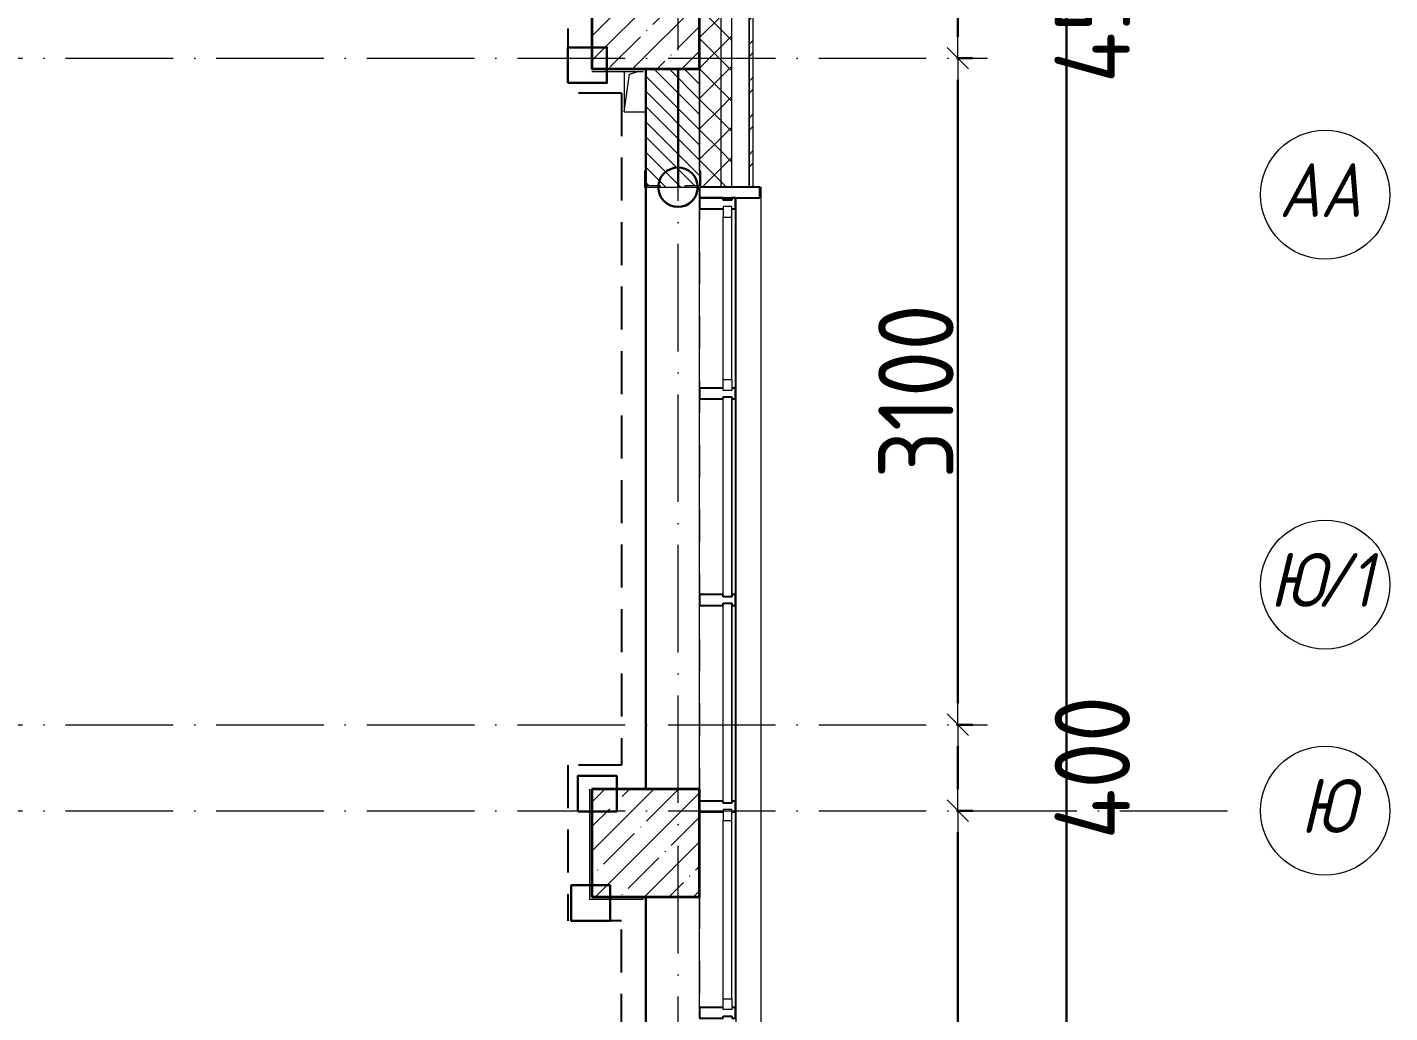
# Model space of a CAD drawing. Header units: millimetres. Extents: x -213536 to 1564669, y -45299 to 942238.
# Drawn here: x 531167 to 537500, y 468945 to 473529 of the extents above; entities that cross this region are included whole.
import ezdxf

# ---------------------------------------------------------------- set-up
doc = ezdxf.new("R2010")
doc.units = ezdxf.units.MM
for name, pattern in [('50_200_ШТРИХ_1Т_ш5_п1_п1_', [700, 500, -100, 0, -100]), ('Штрих короткий', [300, 150, -150]), ('Штриховая _2 мм - 1 мм_', [300, 200, -100])]:
    doc.linetypes.add(name, pattern=pattern)
for name, color, linetype, lineweight in [('0-1', 7, 'Continuous', 5), ('0-2', 7, 'Continuous', 9), ('2.1) ПГП окна 2.8 м', 5, 'Continuous', 30), ('3) ЖБ 4м', 3, 'Continuous', 30), ('3.1) ЖБ окна 1.2 м', 102, 'Continuous', 30), ('4) Метл уголки', 6, 'Continuous', 30), ('5) Швы', 2, 'Continuous', 30), ('Импосты витража', 7, 'Continuous', 9), ('Импосты витража-1', 7, 'Continuous', 25), ('Каркас_Импост', 7, 'Continuous', 13), ('Несущие колонны', 7, 'Continuous', 9), ('Несущие колонны-1', 7, 'Continuous', 35), ('Обобщенные модели', 7, 'Continuous', 9), ('Общие ребра', 7, 'Continuous', 9), ('Окна', 7, 'Continuous', 9), ('Оси', 7, 'Continuous', 9), ('Оси-1', 7, 'Continuous', 20), ('Оси-2', 7, '50_200_ШТРИХ_1Т_ш5_п1_п1_', 9), ('Остекление-1', 7, 'Continuous', 9), ('Перемычка-1', 7, 'Штрих короткий', 9), ('Размеры', 7, 'Continuous', 15), ('Стены', 7, 'Continuous', 9), ('Стены-1', 7, 'Continuous', 13), ('Штриховка разреза-1', 7, 'Continuous', 9)]:
    doc.layers.add(name, color=color, linetype=linetype, lineweight=lineweight)
doc.layers.add('Каркас_Импост-2', color=7, linetype='Continuous', lineweight=9, true_color=0xaaaaaa)
doc.layers.add('СТ-1_1', color=7, linetype='Штриховая _2 мм - 1 мм_', lineweight=90, true_color=0x888888)
doc.layers.get('0-2').off()
doc.styles.add('ISOCPEUR_I_1', font='isocpeui.ttf', dxfattribs={"width": 0.85, "height": 2.5})
doc.styles.add('СПДС', font='isocpeur.ttf', dxfattribs={"width": 0.9})
doc.dimstyles.new('Размера А3', dxfattribs={"dimtxt": 200, "dimasz": 100, "dimexe": 70, "dimexo": 100, "dimgap": 20, "dimtad": 1, "dimdec": 0, "dimrnd": 10, "dimzin": 0, "dimdsep": 46, "dimtxsty": 'СПДС', "dimblk": 'ARROWHEAD_6', "dimcen": 1, "dimclrd": 256, "dimclre": 256, "dimclrt": 256, "dimazin": 0, "dimtfac": 1, "dimtdec": 0, "dimtmove": 2, "dimatfit": 3, "dimfxl": 1, "dimtolj": 1, "dimtzin": 0, "dimarcsym": 0})
pattern_1 = [(45, (0, 0), (-70.71068, 70.71068), []), (135, (0, 0), (-70.71068, -70.71068), [])]

# ---------------------------------------------------------------- blocks, each defined once
blk = doc.blocks.new('Ось сетки - Круг_Ø6_00__ISO-2_5_0_9K_-16731441-АИ2_03_План отделки стен 3-го этажа _Часть 2_')
at = {"layer": 'Оси-1'}
blk.add_circle((0, 0), 3, dxfattribs=at)
blk = doc.blocks.new('ARROWHEAD_6')
at = {"color": 0, "linetype": 'Continuous'}
for p, q in [((0, 0), (-1, 0)), ((-0.5, -0.5), (0.5, 0.5))]:
    blk.add_line(p, q, dxfattribs=at)
blk = doc.blocks.new('*D4769')
at = {"layer": 'Defpoints', "color": 0, "transparency": 16777216}
for p in [(535386.8, 469885.4), (535492.9, 469885.4), (535386.8, 464385.4)]:
    blk.add_point(p, dxfattribs=at)
at = {"layer": 'Размеры', "lineweight": -2, "transparency": 16777216}
for p, q in [((535486.8, 469885.4), (535562.9, 469885.4)), ((535492.9, 464485.4), (535492.9, 469785.4)), ((535486.8, 464385.4), (535562.9, 464385.4))]:
    blk.add_line(p, q, dxfattribs=at)
at = {"layer": 'Размеры', "lineweight": -2, "transparency": 16777216, "xscale": 100, "yscale": 100, "zscale": 100}
for p, rotation in [((535492.9, 469885.4), 90), ((535492.9, 464385.4), 270)]:
    blk.add_blockref('ARROWHEAD_6', p, dxfattribs=dict(at, rotation=rotation))
at = {"layer": 'Размеры', "transparency": 16777216, "insert": (535297.9, 467135.4), "char_height": 350, "width": 2.488, "attachment_point": 5, "rotation": 90, "style": 'СПДС'}
blk.add_mtext('\\A1;5500', dxfattribs=at)
blk = doc.blocks.new('*D4770')
at = {"layer": 'Defpoints', "color": 0, "transparency": 16777216}
for p in [(535386.8, 470285.4), (535492.9, 470285.4), (535386.8, 469885.4)]:
    blk.add_point(p, dxfattribs=at)
at = {"layer": 'Размеры', "lineweight": -2, "transparency": 16777216}
for p, q in [((535486.8, 470285.4), (535562.9, 470285.4)), ((535492.9, 469985.4), (535492.9, 470185.4)), ((535486.8, 469885.4), (535562.9, 469885.4))]:
    blk.add_line(p, q, dxfattribs=at)
at = {"layer": 'Размеры', "lineweight": -2, "transparency": 16777216, "xscale": 100, "yscale": 100, "zscale": 100}
for p, rotation in [((535492.9, 470285.4), 90), ((535492.9, 469885.4), 270)]:
    blk.add_blockref('ARROWHEAD_6', p, dxfattribs=dict(at, rotation=rotation))
at = {"layer": 'Размеры', "transparency": 16777216, "insert": (536117.9, 470085.4), "char_height": 350, "width": 1.942, "attachment_point": 5, "rotation": 90, "style": 'СПДС'}
blk.add_mtext('\\A1;400', dxfattribs=at)
blk = doc.blocks.new('*D4771')
at = {"layer": 'Defpoints', "color": 0, "transparency": 16777216}
for p in [(535386.8, 473385.4), (535492.9, 473385.4), (535386.8, 470285.4)]:
    blk.add_point(p, dxfattribs=at)
at = {"layer": 'Размеры', "lineweight": -2, "transparency": 16777216}
for p, q in [((535486.8, 473385.4), (535562.9, 473385.4)), ((535492.9, 470385.4), (535492.9, 473285.4)), ((535486.8, 470285.4), (535562.9, 470285.4))]:
    blk.add_line(p, q, dxfattribs=at)
at = {"layer": 'Размеры', "lineweight": -2, "transparency": 16777216, "xscale": 100, "yscale": 100, "zscale": 100}
for p, rotation in [((535492.9, 473385.4), 90), ((535492.9, 470285.4), 270)]:
    blk.add_blockref('ARROWHEAD_6', p, dxfattribs=dict(at, rotation=rotation))
at = {"layer": 'Размеры', "transparency": 16777216, "insert": (535297.9, 471835.4), "char_height": 350, "width": 2.3, "attachment_point": 5, "rotation": 90, "style": 'СПДС'}
blk.add_mtext('\\A1;3100', dxfattribs=at)
blk = doc.blocks.new('*D4772')
at = {"layer": 'Defpoints', "color": 0, "transparency": 16777216}
for p in [(535386.8, 473835.4), (535492.9, 473835.4), (535386.8, 473385.4)]:
    blk.add_point(p, dxfattribs=at)
at = {"layer": 'Размеры', "lineweight": -2, "transparency": 16777216}
for p, q in [((535486.8, 473835.4), (535562.9, 473835.4)), ((535492.9, 473485.4), (535492.9, 473735.4)), ((535486.8, 473385.4), (535562.9, 473385.4))]:
    blk.add_line(p, q, dxfattribs=at)
at = {"layer": 'Размеры', "lineweight": -2, "transparency": 16777216, "xscale": 100, "yscale": 100, "zscale": 100}
for p, rotation in [((535492.9, 473835.4), 90), ((535492.9, 473385.4), 270)]:
    blk.add_blockref('ARROWHEAD_6', p, dxfattribs=dict(at, rotation=rotation))
at = {"layer": 'Размеры', "transparency": 16777216, "insert": (536117.9, 473610.4), "char_height": 350, "width": 1.942, "attachment_point": 5, "rotation": 90, "style": 'СПДС'}
blk.add_mtext('\\A1;450', dxfattribs=at)
blk = doc.blocks.new('*D4774')
at = {"layer": 'Defpoints', "color": 0, "transparency": 16777216}
for p in [(535630.4, 474285.4), (535998.3, 474285.4), (535892.2, 425235.4)]:
    blk.add_point(p, dxfattribs=at)
at = {"layer": 'Размеры', "lineweight": -2, "transparency": 16777216}
for p, q in [((535730.4, 474285.4), (536068.3, 474285.4)), ((535998.3, 425335.4), (535998.3, 474185.4)), ((535992.2, 425235.4), (536068.3, 425235.4))]:
    blk.add_line(p, q, dxfattribs=at)
at = {"layer": 'Размеры', "lineweight": -2, "transparency": 16777216, "xscale": 100, "yscale": 100, "zscale": 100}
for p, rotation in [((535998.3, 474285.4), 90), ((535998.3, 425235.4), 270)]:
    blk.add_blockref('ARROWHEAD_6', p, dxfattribs=dict(at, rotation=rotation))
at = {"layer": 'Размеры', "transparency": 16777216, "insert": (535803.3, 449760.4), "char_height": 350, "width": 3.186, "attachment_point": 5, "rotation": 90, "style": 'СПДС'}
blk.add_mtext('\\A1;49050', dxfattribs=at)
blk = doc.blocks.new('BSC_Колонна _Прямоугольная - 500х500-V139-АИ2_03_План отделки стен 3-го этажа _Часть 2_')
at = {"layer": 'Несущие колонны'}
h = blk.add_hatch(dxfattribs=at)
h.set_pattern_fill('FP_129', color=256, style=0, pattern_type=2)
h.set_pattern_definition([(45, (-103350, -48350), (-114.04925, 114.04925), []), (45, (-103235.95, -48350), (-114.04925, 114.04925), [201.613, -40.323, 3.353, -36.97])])
h.paths.add_polyline_path([(-229.1, -250), (250, -250), (250, 250), (-250, 250), (-250, -250)], flags=0)
at = {"layer": 'Несущие колонны-1'}
for p, q in [((250, 250), (-250, 250)), ((-250, 250), (-250, -250)), ((250, -250), (250, 250)), ((-250, -250), (250, -250))]:
    blk.add_line(p, q, dxfattribs=at)
blk = doc.blocks.new('BSC_Колонна _Прямоугольная - 500х500-V141-АИ2_03_План отделки стен 3-го этажа _Часть 2_')
at = {"layer": 'Несущие колонны'}
h = blk.add_hatch(dxfattribs=at)
h.set_pattern_fill('FP_131', color=256, style=0, pattern_type=2)
h.set_pattern_definition([(45, (-103350, -44500), (-114.04925, 114.04925), []), (45, (-103235.95, -44500), (-114.04925, 114.04925), [201.613, -40.323, 3.353, -36.97])])
h.paths.add_polyline_path([(-250, -250), (250, -250), (250, 250), (-250, 250)], flags=0)
at = {"layer": 'Несущие колонны-1'}
for p, q in [((250, 250), (-250, 250)), ((-250, 250), (-250, -250)), ((250, -250), (250, 250)), ((-250, -250), (250, -250))]:
    blk.add_line(p, q, dxfattribs=at)
blk = doc.blocks.new('Проем_Дверь_Прямоугольный - 1500х2700h_витражные проемы-27180848-АИ2_03_План отделки стен 3-го этажа _Часть 2_')
at = {"layer": 'Перемычка-1'}
for p, q in [((750, 125), (-750, 125)), ((750, -125), (-750, -125))]:
    blk.add_line(p, q, dxfattribs=at)
blk = doc.blocks.new('Проем_Дверь_Прямоугольный - 2800х2700h_витражные проемы-27180849-АИ2_03_План отделки стен 3-го этажа _Часть 2_')
at = {"layer": 'Перемычка-1'}
for p, q in [((1400, 125), (-1400, 125)), ((1400, -125), (-1400, -125))]:
    blk.add_line(p, q, dxfattribs=at)
blk = doc.blocks.new('Фахверк_СКБ_Уголок - 250_2700-27497298-АИ2_03_План отделки стен 3-го этажа _Часть 2_')
at = {"layer": 'Обобщенные модели'}
for p, q in [((200, 181), (125, 181)), ((125, 181), (125, 106)), ((131, 106), (131, 175)), ((131, 175), (200, 175)), ((200, 175), (200, 181)), ((125, 106), (131, 106)), ((131, -6), (125, -6)), ((125, -6), (125, -81)), ((131, -75), (131, -6)), ((125, -81), (200, -81)), ((200, -75), (131, -75)), ((200, -81), (200, -75))]:
    blk.add_line(p, q, dxfattribs=at)
blk = doc.blocks.new('PNS_Панель прямоугольная2 - Нр_Стекло - 40мм-28151954-АИ2_03_План отделки стен 3-го этажа _Часть 2_')
at = {"layer": 'Каркас_Импост'}
for p, q in [((-465, 0), (-465, 40)), ((-465, 40), (-415, 40)), ((-415, 40), (-415, 0)), ((465, 40), (415, 40)), ((415, 40), (415, 0)), ((465, 0), (465, 40)), ((-415, 0), (-465, 0)), ((415, 0), (465, 0))]:
    blk.add_line(p, q, dxfattribs=at)
at = {"layer": 'Каркас_Импост-2'}
for p, q in [((-415, 40), (415, 40)), ((-415, 0), (415, 0))]:
    blk.add_line(p, q, dxfattribs=at)
blk = doc.blocks.new('PNS_Панель прямоугольная1 - Нр_Стекло - 40мм-25328009-АИ2_03_План отделки стен 3-го этажа _Часть 2_')
at = {"layer": 'Остекление-1'}
for p, q in [((-455, 40), (455, 40)), ((-465, 0), (465, 0)), ((455, 0), (-455, 0))]:
    blk.add_line(p, q, dxfattribs=at)
blk = doc.blocks.new('PNS_Панель прямоугольная2 - Нр_Стекло - 40мм-28855703-АИ2_03_План отделки стен 3-го этажа _Часть 2_')
at = {"layer": 'Каркас_Импост'}
for p, q in [((-427.5, 0), (-427.5, 40)), ((-427.5, 40), (-377.5, 40)), ((-377.5, 40), (-377.5, 0)), ((427.5, 40), (377.5, 40)), ((377.5, 40), (377.5, 0)), ((427.5, 0), (427.5, 40)), ((-377.5, 0), (-427.5, 0)), ((377.5, 0), (427.5, 0))]:
    blk.add_line(p, q, dxfattribs=at)
at = {"layer": 'Каркас_Импост-2'}
for p, q in [((-377.5, 40), (377.5, 40)), ((-377.5, 0), (377.5, 0))]:
    blk.add_line(p, q, dxfattribs=at)
blk = doc.blocks.new('Прямоугольный импост - Откос НВФ_50х280 мм-V169-АИ2_03_План отделки стен 3-го этажа _Часть 2_')
at = {"layer": 'Импосты витража-1'}
for p, q in [((-50, 130), (0, 130)), ((-50, -150), (-50, 130)), ((0, 130), (0, -144)), ((0, -150), (-50, -150))]:
    blk.add_line(p, q, dxfattribs=at)
blk = doc.blocks.new('Прямоугольный импост - Импост структурный с накладкой - 150мм-V195-АИ2_03_План отделки стен 3-го этажа _Часть 2_')
at = {"layer": 'Импосты витража'}
for p, q in [((103767, 43735), (103767, 44645)), ((103600, 43735), (103600, 44250))]:
    blk.add_line(p, q, dxfattribs=at)
blk = doc.blocks.new('Прямоугольный импост - Импост структурный с накладкой - 150мм-V196-АИ2_03_План отделки стен 3-го этажа _Часть 2_')
at = {"layer": 'Импосты витража'}
for p, q in [((103600, 44750), (103600, 45605)), ((103767, 44695), (103767, 45605))]:
    blk.add_line(p, q, dxfattribs=at)
blk = doc.blocks.new('Прямоугольный импост - Импост структурный с накладкой - 150мм-28072245-АИ2_03_План отделки стен 3-го этажа _Часть 2_')
at = {"layer": 'Импосты витража'}
for p, q in [((48535, -100), (49445, -100)), ((48535, -267), (49445, -267))]:
    blk.add_line(p, q, dxfattribs=at)
blk = doc.blocks.new('Прямоугольный импост - Импост структурный с накладкой - 150мм-28072255-АИ2_03_План отделки стен 3-го этажа _Часть 2_')
at = {"layer": 'Импосты витража'}
for p, q in [((47650, -100), (48485, -100)), ((47650, -267), (48485, -267))]:
    blk.add_line(p, q, dxfattribs=at)
blk = doc.blocks.new('Прямоугольный импост - Импост структурный с накладкой - 150мм-V191-АИ2_03_План отделки стен 3-го этажа _Часть 2_')
at = {"layer": 'Импосты витража-1'}
for p, q in [((-25, 0), (-25, 17)), ((-25, 17), (25, 17)), ((-15, 0), (-25, 0)), ((-15, -40), (-15, 0)), ((25, 17), (25, 0)), ((-25, -150), (-25, -40)), ((-25, -40), (-15, -40)), ((25, -40), (25, -150)), ((25, -150), (-25, -150))]:
    blk.add_line(p, q, dxfattribs=at)
blk = doc.blocks.new('Прямоугольный импост - Импост структурный с накладкой - 150мм-V197-АИ2_03_План отделки стен 3-го этажа _Часть 2_')
at = {"layer": 'Импосты витража-1'}
for p, q in [((-25, 0), (-25, 17)), ((-25, 17), (25, 17)), ((25, 0), (15, 0)), ((15, 0), (15, -40)), ((25, 17), (25, 0)), ((-25, -150), (-25, -40)), ((15, -40), (25, -40)), ((25, -40), (25, -150))]:
    blk.add_line(p, q, dxfattribs=at)
blk = doc.blocks.new('Прямоугольный импост - Импост структурный с накладкой - 150мм-28072285-АИ2_03_План отделки стен 3-го этажа _Часть 2_')
at = {"layer": 'Импосты витража-1'}
for p, q in [((-25, 0), (-25, 17)), ((-25, 17), (25, 17)), ((-15, 0), (-25, 0)), ((-15, -40), (-15, 0)), ((25, 0), (15, 0)), ((15, 0), (15, -40)), ((25, 17), (25, 0)), ((-25, -150), (-25, -40)), ((-25, -40), (-15, -40)), ((15, -40), (25, -40)), ((25, -40), (25, -150)), ((25, -150), (-25, -150))]:
    blk.add_line(p, q, dxfattribs=at)
blk = doc.blocks.new('Прямоугольный импост - Импост структурный с накладкой - 150мм-V192-АИ2_03_План отделки стен 3-го этажа _Часть 2_')
at = {"layer": 'Импосты витража-1'}
for p, q in [((-25, 0), (-25, 17)), ((-25, 17), (25, 17)), ((25, 0), (15, 0)), ((15, 0), (15, -40)), ((25, 17), (25, 0)), ((-25, -150), (-25, -40)), ((15, -40), (25, -40)), ((25, -40), (25, -150)), ((25, -150), (-25, -150))]:
    blk.add_line(p, q, dxfattribs=at)
blk = doc.blocks.new('AR_Отверстие прямоугольное _в плите_ - AR_Отверстие прямоугольное _в плите_-V232-АИ2_03_План отделки стен 3-го этажа _Часть 2_')
at = {"layer": 'Обобщенные модели'}
for p, q in [((-50, 88), (-50, -100)), ((-50, -100), (-25, 75)), ((-25, 75), (14, 88)), ((38, 96), (50, 100)), ((-50, -100), (50, -100))]:
    blk.add_line(p, q, dxfattribs=at)
blk = doc.blocks.new('Отлив_СКБ - Отлив витража_120_НВФ-31885688-АИ2_03_План отделки стен 3-го этажа _Часть 2_')
at = {"layer": 'Окна'}
for p, q in [((4750, -2), (50, -2)), ((0, -120), (0, -113)), ((0, -120), (4800, -120)), ((4800, -113), (4800, -120))]:
    blk.add_line(p, q, dxfattribs=at)
blk = doc.blocks.new('0125-Р-ОО-Ш2-АР-о_23_10_2024_rvt-1-АИ2_03_План отделки стен 3-го этажа _Часть 2_')
at = {"layer": 'Штриховка разреза-1'}
h = blk.add_hatch(dxfattribs=at)
h.set_pattern_fill('FP_81', color=256, style=0, pattern_type=2)
h.set_pattern_definition(pattern_1)
h.paths.add_polyline_path([(103700, -200), (103700, 750), (103606, 750), (103606, 675), (103600, 675), (103600, -200)], flags=0)
h.paths.add_polyline_path([(103700, 2550), (103700, 3750), (103606, 3750), (103606, 3675), (103600, 3675), (103600, 2625), (103606, 2625), (103606, 2550)], flags=0)
h.paths.add_polyline_path([(103700, 5550), (103700, 6750), (103606, 6750), (103606, 6675), (103600, 6675), (103600, 5625), (103606, 5625), (103606, 5550)], flags=0)
h.paths.add_polyline_path([(103700, 8550), (103700, 9750), (103606, 9750), (103606, 9675), (103600, 9675), (103600, 8625), (103606, 8625), (103606, 8550)], flags=0)
h.paths.add_polyline_path([(103700, 11550), (103700, 12750), (103606, 12750), (103606, 12675), (103600, 12675), (103600, 11625), (103606, 11625), (103606, 11550)], flags=0)
h.paths.add_polyline_path([(103606, 17550), (103700, 17550), (103700, 18750), (103606, 18750), (103606, 18675), (103600, 18675), (103600, 17625), (103606, 17625), (103606, 17556)], flags=0)
h.paths.add_polyline_path([(103700, 20550), (103700, 21750), (103606, 21750), (103606, 21675), (103600, 21675), (103600, 20625), (103606, 20625), (103606, 20550)], flags=0)
h.paths.add_polyline_path([(103700, 23550), (103700, 24750), (103606, 24750), (103606, 24675), (103600, 24675), (103600, 23625), (103606, 23625), (103606, 23550)], flags=0)
h.paths.add_polyline_path([(103606, 26550), (103700, 26550), (103700, 27750), (103606, 27750), (103606, 27675), (103600, 27675), (103600, 26625), (103606, 26625), (103606, 26556)], flags=0)
h.paths.add_polyline_path([(103606, 29550), (103700, 29550), (103700, 30750), (103606, 30750), (103606, 30675), (103600, 30675), (103600, 29625), (103606, 29625), (103606, 29556)], flags=0)
h.paths.add_polyline_path([(103700, 35550), (103700, 36750), (103606, 36750), (103606, 36675), (103600, 36675), (103600, 35625), (103606, 35625), (103606, 35550)], flags=0)
h.paths.add_polyline_path([(103606, 38550), (103700, 38550), (103700, 39750), (103606, 39750), (103606, 39675), (103600, 39675), (103600, 38625), (103606, 38625), (103606, 38556)], flags=0)
h.paths.add_polyline_path([(103606, 41550), (103700, 41550), (103700, 42750), (103606, 42750), (103606, 42675), (103600, 42675), (103600, 41625), (103606, 41625), (103606, 41556)], flags=0)
h.paths.add_polyline_path([(103700, 47550), (103700, 48615), (103600, 48615), (103600, 47625), (103606, 47625), (103606, 47550)], flags=0)
h = blk.add_hatch(dxfattribs=at)
h.set_pattern_fill('FP_81', color=256, style=0, pattern_type=2)
h.set_pattern_definition(pattern_1)
h.paths.add_polyline_path([(103700, -250), (103750, -250), (103750, 750), (103700, 750), (103700, -200)], flags=0)
h.paths.add_polyline_path([(103750, 2550), (103750, 3750), (103700, 3750), (103700, 2550)], flags=0)
h.paths.add_polyline_path([(103700, 5550), (103750, 5550), (103750, 6750), (103700, 6750), (103700, 6024.8)], flags=0)
h.paths.add_polyline_path([(103700, 8550), (103750, 8550), (103750, 9750), (103700, 9750), (103700, 8797)], flags=0)
h.paths.add_polyline_path([(103750, 11550), (103750, 12750), (103700, 12750), (103700, 11550)], flags=0)
h.paths.add_polyline_path([(103700, 17550), (103750, 17550), (103750, 18750), (103700, 18750), (103700, 18037.6)], flags=0)
h.paths.add_polyline_path([(103700, 20550), (103750, 20550), (103750, 21750), (103700, 21750), (103700, 20809.8)], flags=0)
h.paths.add_polyline_path([(103700, 23550), (103750, 23550), (103750, 24750), (103700, 24750), (103700, 23581.9)], flags=0)
h.paths.add_polyline_path([(103750, 26550), (103750, 27750), (103700, 27750), (103700, 26550)], flags=0)
h.paths.add_polyline_path([(103750, 29550), (103750, 30750), (103700, 30750), (103700, 29550)], flags=0)
h.paths.add_polyline_path([(103700, 35550), (103750, 35550), (103750, 36750), (103700, 36750), (103700, 35594.7)], flags=0)
h.paths.add_polyline_path([(103700, 38550), (103750, 38550), (103750, 39750), (103700, 39750), (103700, 39291)], flags=0)
h.paths.add_polyline_path([(103750, 41550), (103750, 42750), (103700, 42750), (103700, 41550)], flags=0)
h.paths.add_polyline_path([(103750, 47550), (103750, 48615), (103700, 48615), (103700, 47550)], flags=0)
h = blk.add_hatch(dxfattribs=at)
h.set_pattern_fill('FP_80', color=256, style=0, pattern_type=2)
h.set_pattern_definition([(45, (0, 0), (-85.53659, 85.53659), []), (45, (57.02, 0), (-85.53659, 85.53659), [])])
h.paths.add_polyline_path([(103830, -350), (103850, -350), (103850, 750), (103830, 750), (103830, -330)], flags=0)
h.paths.add_polyline_path([(103850, 2550), (103850, 3750), (103830, 3750), (103830, 2550)], flags=0)
h.paths.add_polyline_path([(103850, 5550), (103850, 6750), (103830, 6750), (103830, 5550)], flags=0)
h.paths.add_polyline_path([(103850, 8550), (103850, 9750), (103830, 9750), (103830, 8550)], flags=0)
h.paths.add_polyline_path([(103830, 11550), (103850, 11550), (103850, 12750), (103830, 12750), (103830, 11569.1)], flags=0)
h.paths.add_polyline_path([(103850, 17550), (103850, 18750), (103830, 18750), (103830, 17550)], flags=0)
h.paths.add_polyline_path([(103830, 20550), (103850, 20550), (103850, 21750), (103830, 21750), (103830, 20809.8)], flags=0)
h.paths.add_polyline_path([(103850, 23550), (103850, 24750), (103830, 24750), (103830, 23550)], flags=0)
h.paths.add_polyline_path([(103850, 26550), (103850, 27750), (103830, 27750), (103830, 26550)], flags=0)
h.paths.add_polyline_path([(103830, 29550), (103850, 29550), (103850, 30750), (103830, 30750), (103830, 30050.4)], flags=0)
h.paths.add_polyline_path([(103830, 35550), (103850, 35550), (103850, 36750), (103830, 36750), (103830, 35594.7)], flags=0)
h.paths.add_polyline_path([(103830, 38550), (103850, 38550), (103850, 39750), (103830, 39750), (103830, 39291)], flags=0)
h.paths.add_polyline_path([(103830, 41550), (103850, 41550), (103850, 42750), (103830, 42750), (103830, 42063.2)], flags=0)
h.paths.add_polyline_path([(103830, 47550), (103850, 47550), (103850, 48615), (103830, 48615), (103830, 47607.5)], flags=0)
h = blk.add_hatch(dxfattribs=at)
h.set_pattern_fill('FP_1', color=256, style=0, pattern_type=2)
h.set_pattern_definition([(135, (0, 0), (-35.35534, -35.35534), [])])
h.paths.add_polyline_path([(103419, 47550), (103531, 47550), (103531, 47556), (103600, 47556), (103600, 48100), (103350, 48100), (103350, 47556), (103419, 47556)], flags=0)
at = {"layer": 'Общие ребра'}
for p, q in [((103700, 47550), (103700, 48615)), ((103750, 47550), (103750, 48615)), ((103600, 47625), (103600, 48100)), ((103600, 48100), (103600, 47625))]:
    blk.add_line(p, q, dxfattribs=at)
at = {"layer": 'Стены'}
for p, q in [((103350, 44750), (103350, 47550)), ((103350, 42750), (103350, 44250))]:
    blk.add_line(p, q, dxfattribs=at)
at = {"layer": 'Стены-1'}
for p, q in [((103830, 47550), (103830, 48615)), ((103830, 48615), (103830, 47550)), ((103850, 47550), (103850, 48615)), ((103350, 48100), (103350, 47625)), ((103419, 47550), (103531, 47550)), ((103606, 47550), (103830, 47550)), ((103830, 47550), (103850, 47550))]:
    blk.add_line(p, q, dxfattribs=at)
at = {"layer": '0-2'}
for name, p in [('BSC_Колонна _Прямоугольная - 500х500-V139-АИ2_03_План отделки стен 3-го этажа _Часть 2_', (103350, 48350)), ('AR_Отверстие прямоугольное _в плите_ - AR_Отверстие прямоугольное _в плите_-V232-АИ2_03_План отделки стен 3-го этажа _Часть 2_', (103300, 48000)), ('Прямоугольный импост - Импост структурный с накладкой - 150мм-V196-АИ2_03_План отделки стен 3-го этажа _Часть 2_', (0, 0)), ('BSC_Колонна _Прямоугольная - 500х500-V141-АИ2_03_План отделки стен 3-го этажа _Часть 2_', (103350, 44500)), ('Прямоугольный импост - Импост структурный с накладкой - 150мм-V195-АИ2_03_План отделки стен 3-го этажа _Часть 2_', (0, 0))]:
    blk.add_blockref(name, p, dxfattribs=at)
for name, p, rotation in [('Фахверк_СКБ_Уголок - 250_2700-27497298-АИ2_03_План отделки стен 3-го этажа _Часть 2_', (103525, 47425), 89.9999999999999), ('Проем_Дверь_Прямоугольный - 2800х2700h_витражные проемы-27180849-АИ2_03_План отделки стен 3-го этажа _Часть 2_', (103475, 46150), 89.99999999999993), ('Отлив_СКБ - Отлив витража_120_НВФ-31885688-АИ2_03_План отделки стен 3-го этажа _Часть 2_', (103767, 42750), 90), ('Прямоугольный импост - Импост структурный с накладкой - 150мм-28072255-АИ2_03_План отделки стен 3-го этажа _Часть 2_', (103500, -1035), 89.99999999999915), ('PNS_Панель прямоугольная2 - Нр_Стекло - 40мм-28855703-АИ2_03_План отделки стен 3-го этажа _Часть 2_', (103750, 47032.5), 89.99999999999852), ('Прямоугольный импост - Импост структурный с накладкой - 150мм-28072245-АИ2_03_План отделки стен 3-го этажа _Часть 2_', (103500, -2880), 90.00000000000037), ('PNS_Панель прямоугольная1 - Нр_Стекло - 40мм-25328009-АИ2_03_План отделки стен 3-го этажа _Часть 2_', (103750, 46110), 89.99999999999852), ('PNS_Панель прямоугольная1 - Нр_Стекло - 40мм-25328009-АИ2_03_План отделки стен 3-го этажа _Часть 2_', (103750, 45150), 89.99999999999852), ('PNS_Панель прямоугольная2 - Нр_Стекло - 40мм-28151954-АИ2_03_План отделки стен 3-го этажа _Часть 2_', (103750, 44190), 89.99999999999852), ('Проем_Дверь_Прямоугольный - 1500х2700h_витражные проемы-27180848-АИ2_03_План отделки стен 3-го этажа _Часть 2_', (103475, 43500), 89.99999999999993)]:
    blk.add_blockref(name, p, dxfattribs=dict(at, rotation=rotation))
at = {"layer": '0-2', "extrusion": (0, 0, -1), "rotation": 90.00000000000146}
for name, p in [('Прямоугольный импост - Откос НВФ_50х280 мм-V169-АИ2_03_План отделки стен 3-го этажа _Часть 2_', (-103750, 47550)), ('Прямоугольный импост - Импост структурный с накладкой - 150мм-V192-АИ2_03_План отделки стен 3-го этажа _Часть 2_', (-103750, 47475)), ('Прямоугольный импост - Импост структурный с накладкой - 150мм-V191-АИ2_03_План отделки стен 3-го этажа _Часть 2_', (-103750, 46590)), ('Прямоугольный импост - Импост структурный с накладкой - 150мм-28072285-АИ2_03_План отделки стен 3-го этажа _Часть 2_', (-103750, 45630)), ('Прямоугольный импост - Импост структурный с накладкой - 150мм-V197-АИ2_03_План отделки стен 3-го этажа _Часть 2_', (-103750, 44670)), ('Прямоугольный импост - Импост структурный с накладкой - 150мм-V191-АИ2_03_План отделки стен 3-го этажа _Часть 2_', (-103750, 43710))]:
    blk.add_blockref(name, p, dxfattribs=at)
blk = doc.blocks.new('3этНиз')
at = {"layer": 'СТ-1_1', "lineweight": 25}
for p, q in [((533680.1, 473523.4), (533680.1, 473223.4)), ((533930.1, 473223.4), (533680.1, 473223.4)), ((533930.1, 473223.4), (533930.1, 470097.4)), ((533930.1, 470097.4), (533680.1, 470097.4)), ((533680.1, 470097.4), (533680.1, 469373.4)), ((533930.1, 470097.4), (533680.1, 470097.4)), ((533680.1, 470097.4), (533680.1, 469373.4)), ((533930.1, 469373.4), (533680.1, 469373.4)), ((533930.1, 469373.4), (533680.1, 469373.4)), ((533930.1, 467633.4), (533930.1, 469373.4))]:
    blk.add_line(p, q, dxfattribs=at)
at = {"layer": 'Стены-1'}
for p, q in [((533792.1, 473323.4), (534030.1, 473323.4)), ((533780.1, 469985.4), (533780.1, 469473.4)), ((534030.1, 469473.4), (534030.1, 469485.4)), ((533780.1, 469473.4), (534030.1, 469473.4))]:
    blk.add_line(p, q, dxfattribs=at)
at = {"layer": '0-1'}
blk.add_blockref('0125-Р-ОО-Ш2-АР-о_23_10_2024_rvt-1-АИ2_03_План отделки стен 3-го этажа _Часть 2_', (430692.1, 425235.4), dxfattribs=at)
blk = doc.blocks.new('Ось 3 этаж')
at = {"layer": 'Оси-2'}
for p, q in [((534192.1, 423014.8), (534192.1, 477896.8)), ((507542.1, 473385.4), (535630.4, 473385.4)), ((507542.1, 470285.4), (535630.4, 470285.4)), ((507542.1, 469885.4), (536900.4, 469885.4))]:
    blk.add_line(p, q, dxfattribs=at)
at = {"layer": 'Оси-1', "xscale": 99.99999999999993, "yscale": 99.99999999999993, "zscale": 99.99999999999993}
for p, rotation in [((537200.4, 472750.4), 269.9999999999995), ((537200.4, 470937), 269.9999999999994), ((537200.4, 469885.4), 269.9999999999995)]:
    blk.add_blockref('Ось сетки - Круг_Ø6_00__ISO-2_5_0_9K_-16731441-АИ2_03_План отделки стен 3-го этажа _Часть 2_', p, dxfattribs=dict(at, rotation=rotation))
at = {"layer": 'Оси', "char_height": 250, "attachment_point": 1, "style": 'ISOCPEUR_I_1'}
for s, insert, width in [('АА', (536986.3, 472897.1), 505.063), ('\\fISOCPEUR|b0|i1|c204|p34|;\\W.9;Ю', (536941.8, 471083.6), 266.962), ('/1', (537162, 471083.6), 346.329), ('\\fISOCPEUR|b0|i1|c204|p34|;\\W.9;Ю', (537084.4, 470032.1), 266.962)]:
    blk.add_mtext(s, dxfattribs=dict(at, insert=insert, width=width))
at = {"layer": 'Размеры'}
for base, p1, p2, picture, middle in [((535998.3, 474285.4), (535892.2, 425235.4), (535630.4, 474285.4), '*D4774', (535803.3, 449760.4)), ((535492.9, 473835.4), (535386.8, 473385.4), (535386.8, 473835.4), '*D4772', (536117.9, 473610.4)), ((535492.9, 473385.4), (535386.8, 470285.4), (535386.8, 473385.4), '*D4771', (535297.9, 471835.4)), ((535492.9, 470285.4), (535386.8, 469885.4), (535386.8, 470285.4), '*D4770', (536117.9, 470085.4)), ((535492.9, 469885.4), (535386.8, 464385.4), (535386.8, 469885.4), '*D4769', (535297.9, 467135.4))]:
    dim = blk.add_linear_dim(base=base, p1=p1, p2=p2, angle=90, dimstyle='Размера А3', override={"dimtxt": 350}, dxfattribs=at)
    dim.commit()
    dim.dimension.update_dxf_attribs({"geometry": picture, "text_midpoint": middle})

msp = doc.modelspace()

# ---------------------------------------------------------------- linework, layer by layer
at = {"layer": '2.1) ПГП окна 2.8 м'}
msp.add_lwpolyline([(534192.1, 472785.4), (534192.1, 473335.4)], dxfattribs=at)
at = {"layer": '3) ЖБ 4м'}
for points in [[(534042.1, 473335.4), (533792.1, 473335.4), (533792.1, 473635.4)], [(534042.1, 469485.4), (533792.1, 469485.4), (533792.1, 469985.4), (534042.1, 469985.4)]]:
    msp.add_lwpolyline(points, dxfattribs=at)
at = {"layer": '3.1) ЖБ окна 1.2 м'}
for points in [[(534042.1, 469985.4), (534042.1, 473335.4)], [(534042.1, 464635.4), (534042.1, 469485.4)]]:
    msp.add_lwpolyline(points, dxfattribs=at)
at = {"layer": '4) Метл уголки'}
for points in [[(533680.1, 473270.5), (533861.4, 473270.5), (533861.4, 473435.2), (533680.1, 473435.2)], [(533726.4, 469882.1), (533907.7, 469882.1), (533907.7, 470046.8), (533726.4, 470046.8)], [(533695.6, 469373.4), (533876.9, 469373.4), (533876.9, 469538.2), (533695.6, 469538.2)]]:
    msp.add_lwpolyline(points, close=True, dxfattribs=at)
at = {"layer": '5) Швы'}
msp.add_circle((534192.1, 472785.4), 91.6, dxfattribs=at)

# ---------------------------------------------------------------- block references
at = {"color": 5, "lineweight": 30}
msp.add_blockref('Ось 3 этаж', (0, 0), dxfattribs=at)
at = {"layer": '3) ЖБ 4м'}
msp.add_blockref('3этНиз', (0, 0), dxfattribs=at)

doc.saveas('drawing.dxf')
